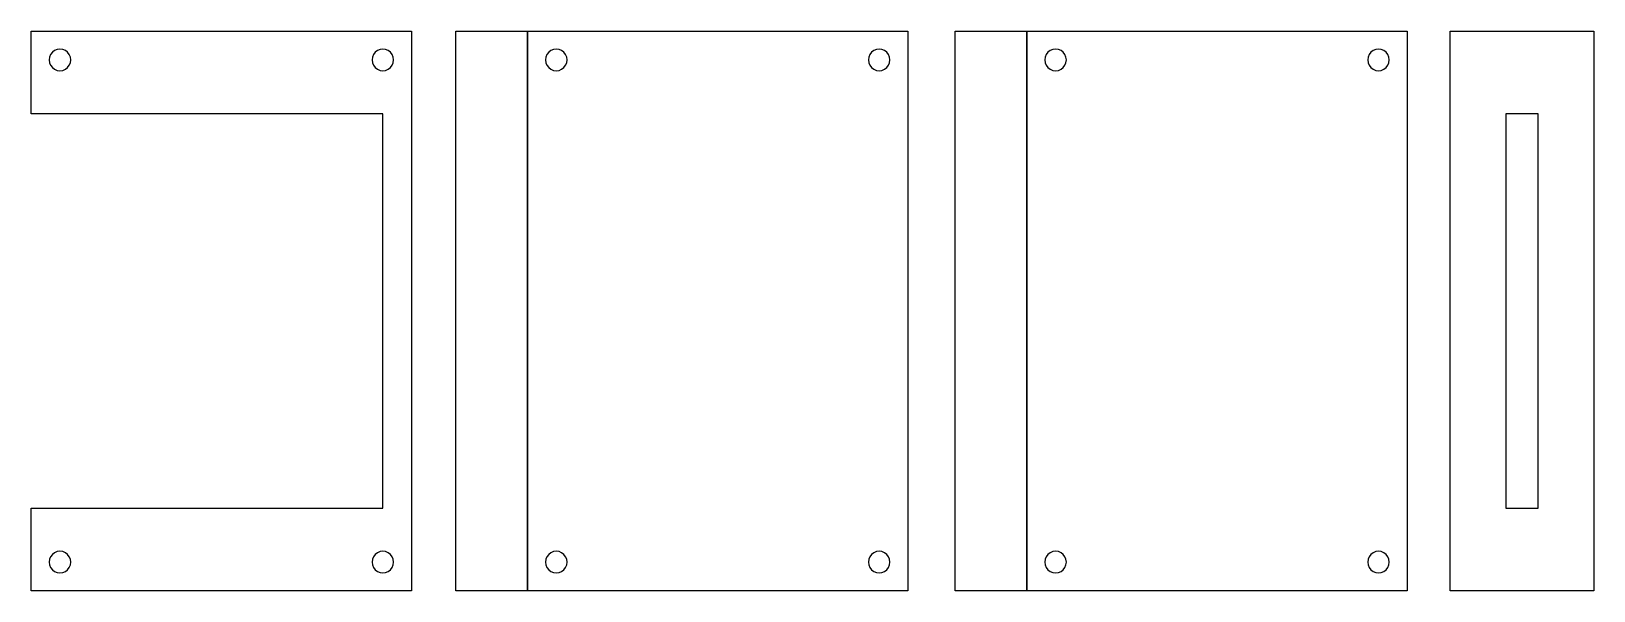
# Model space of a CAD drawing. Header units: metres. Extents: x 0 to 218, y 0 to 78.
import ezdxf

# ---------------------------------------------------------------- set-up
doc = ezdxf.new("R2010")
doc.units = ezdxf.units.M

msp = doc.modelspace()

# ---------------------------------------------------------------- linework, layer by layer
at = {"layer": 'Layer0'}
for points in [[(0, 0, 0), (0, 11.5, 0), (49, 11.5, 0), (49, 66.5, 0), (0, 66.5, 0), (0, 78, 0), (53, 78, 0), (53, 0, 0), (0, 0, 0)], [(69.17, 78, 0), (69.17, 0, 0), (59.17, 0, 0), (59.17, 78, 0), (69.17, 78, 0)], [(122.17, 0, 0), (69.17, 0, 0), (69.17, 78, 0), (122.17, 78, 0), (122.17, 0, 0)], [(138.76, 78, 0), (138.76, 0, 0), (128.76, 0, 0), (128.76, 78, 0), (138.76, 78, 0)], [(191.76, 0, 0), (138.76, 0, 0), (138.76, 78, 0), (191.76, 78, 0), (191.76, 0, 0)], [(217.76, 0, 0), (197.76, 0, 0), (197.76, 78, 0), (217.76, 78, 0), (217.76, 0, 0)], [(5.5, 74, 0), (5.45, 74.39, 0), (5.3, 74.75, 0), (5.06, 75.06, 0), (4.75, 75.3, 0), (4.39, 75.45, 0), (4, 75.5, 0), (3.61, 75.45, 0), (3.25, 75.3, 0), (2.94, 75.06, 0), (2.7, 74.75, 0), (2.55, 74.39, 0), (2.5, 74, 0), (2.55, 73.61, 0), (2.7, 73.25, 0), (2.94, 72.94, 0), (3.25, 72.7, 0), (3.61, 72.55, 0), (4, 72.5, 0), (4.39, 72.55, 0), (4.75, 72.7, 0), (5.06, 72.94, 0), (5.3, 73.25, 0), (5.45, 73.61, 0), (5.5, 74, 0)], [(50.5, 74, 0), (50.45, 74.39, 0), (50.3, 74.75, 0), (50.06, 75.06, 0), (49.75, 75.3, 0), (49.39, 75.45, 0), (49, 75.5, 0), (48.61, 75.45, 0), (48.25, 75.3, 0), (47.94, 75.06, 0), (47.7, 74.75, 0), (47.55, 74.39, 0), (47.5, 74, 0), (47.55, 73.61, 0), (47.7, 73.25, 0), (47.94, 72.94, 0), (48.25, 72.7, 0), (48.61, 72.55, 0), (49, 72.5, 0), (49.39, 72.55, 0), (49.75, 72.7, 0), (50.06, 72.94, 0), (50.3, 73.25, 0), (50.45, 73.61, 0), (50.5, 74, 0)], [(74.67, 74, 0), (74.62, 74.39, 0), (74.47, 74.75, 0), (74.23, 75.06, 0), (73.92, 75.3, 0), (73.56, 75.45, 0), (73.17, 75.5, 0), (72.78, 75.45, 0), (72.42, 75.3, 0), (72.11, 75.06, 0), (71.87, 74.75, 0), (71.72, 74.39, 0), (71.67, 74, 0), (71.72, 73.61, 0), (71.87, 73.25, 0), (72.11, 72.94, 0), (72.42, 72.7, 0), (72.78, 72.55, 0), (73.17, 72.5, 0), (73.56, 72.55, 0), (73.92, 72.7, 0), (74.23, 72.94, 0), (74.47, 73.25, 0), (74.62, 73.61, 0), (74.67, 74, 0)], [(119.67, 74, 0), (119.62, 74.39, 0), (119.47, 74.75, 0), (119.23, 75.06, 0), (118.92, 75.3, 0), (118.56, 75.45, 0), (118.17, 75.5, 0), (117.78, 75.45, 0), (117.42, 75.3, 0), (117.11, 75.06, 0), (116.87, 74.75, 0), (116.72, 74.39, 0), (116.67, 74, 0), (116.72, 73.61, 0), (116.87, 73.25, 0), (117.11, 72.94, 0), (117.42, 72.7, 0), (117.78, 72.55, 0), (118.17, 72.5, 0), (118.56, 72.55, 0), (118.92, 72.7, 0), (119.23, 72.94, 0), (119.47, 73.25, 0), (119.62, 73.61, 0), (119.67, 74, 0)], [(144.26, 74, 0), (144.2, 74.39, 0), (144.05, 74.75, 0), (143.82, 75.06, 0), (143.51, 75.3, 0), (143.14, 75.45, 0), (142.76, 75.5, 0), (142.37, 75.45, 0), (142.01, 75.3, 0), (141.69, 75.06, 0), (141.46, 74.75, 0), (141.31, 74.39, 0), (141.26, 74, 0), (141.31, 73.61, 0), (141.46, 73.25, 0), (141.69, 72.94, 0), (142.01, 72.7, 0), (142.37, 72.55, 0), (142.76, 72.5, 0), (143.14, 72.55, 0), (143.51, 72.7, 0), (143.82, 72.94, 0), (144.05, 73.25, 0), (144.2, 73.61, 0), (144.26, 74, 0)], [(189.26, 74, 0), (189.2, 74.39, 0), (189.05, 74.75, 0), (188.82, 75.06, 0), (188.51, 75.3, 0), (188.14, 75.45, 0), (187.76, 75.5, 0), (187.37, 75.45, 0), (187.01, 75.3, 0), (186.69, 75.06, 0), (186.46, 74.75, 0), (186.31, 74.39, 0), (186.26, 74, 0), (186.31, 73.61, 0), (186.46, 73.25, 0), (186.69, 72.94, 0), (187.01, 72.7, 0), (187.37, 72.55, 0), (187.76, 72.5, 0), (188.14, 72.55, 0), (188.51, 72.7, 0), (188.82, 72.94, 0), (189.05, 73.25, 0), (189.2, 73.61, 0), (189.26, 74, 0)], [(210.01, 11.5, 0), (210.01, 66.5, 0), (205.51, 66.5, 0), (205.51, 11.5, 0), (210.01, 11.5, 0)], [(5.5, 4, 0), (5.45, 4.39, 0), (5.3, 4.75, 0), (5.06, 5.06, 0), (4.75, 5.3, 0), (4.39, 5.45, 0), (4, 5.5, 0), (3.61, 5.45, 0), (3.25, 5.3, 0), (2.94, 5.06, 0), (2.7, 4.75, 0), (2.55, 4.39, 0), (2.5, 4, 0), (2.55, 3.61, 0), (2.7, 3.25, 0), (2.94, 2.94, 0), (3.25, 2.7, 0), (3.61, 2.55, 0), (4, 2.5, 0), (4.39, 2.55, 0), (4.75, 2.7, 0), (5.06, 2.94, 0), (5.3, 3.25, 0), (5.45, 3.61, 0), (5.5, 4, 0)], [(50.45, 4.39, 0), (50.3, 4.75, 0), (50.06, 5.06, 0), (49.75, 5.3, 0), (49.39, 5.45, 0), (49, 5.5, 0), (48.61, 5.45, 0), (48.25, 5.3, 0), (47.94, 5.06, 0), (47.7, 4.75, 0), (47.55, 4.39, 0), (47.5, 4, 0), (47.55, 3.61, 0), (47.7, 3.25, 0), (47.94, 2.94, 0), (48.25, 2.7, 0), (48.61, 2.55, 0), (49, 2.5, 0), (49.39, 2.55, 0), (49.75, 2.7, 0), (50.06, 2.94, 0), (50.3, 3.25, 0), (50.45, 3.61, 0), (50.5, 4, 0), (50.45, 4.39, 0)], [(74.67, 4, 0), (74.62, 4.39, 0), (74.47, 4.75, 0), (74.23, 5.06, 0), (73.92, 5.3, 0), (73.56, 5.45, 0), (73.17, 5.5, 0), (72.78, 5.45, 0), (72.42, 5.3, 0), (72.11, 5.06, 0), (71.87, 4.75, 0), (71.72, 4.39, 0), (71.67, 4, 0), (71.72, 3.61, 0), (71.87, 3.25, 0), (72.11, 2.94, 0), (72.42, 2.7, 0), (72.78, 2.55, 0), (73.17, 2.5, 0), (73.56, 2.55, 0), (73.92, 2.7, 0), (74.23, 2.94, 0), (74.47, 3.25, 0), (74.62, 3.61, 0), (74.67, 4, 0)], [(119.62, 4.39, 0), (119.47, 4.75, 0), (119.23, 5.06, 0), (118.92, 5.3, 0), (118.56, 5.45, 0), (118.17, 5.5, 0), (117.78, 5.45, 0), (117.42, 5.3, 0), (117.11, 5.06, 0), (116.87, 4.75, 0), (116.72, 4.39, 0), (116.67, 4, 0), (116.72, 3.61, 0), (116.87, 3.25, 0), (117.11, 2.94, 0), (117.42, 2.7, 0), (117.78, 2.55, 0), (118.17, 2.5, 0), (118.56, 2.55, 0), (118.92, 2.7, 0), (119.23, 2.94, 0), (119.47, 3.25, 0), (119.62, 3.61, 0), (119.67, 4, 0), (119.62, 4.39, 0)], [(144.26, 4, 0), (144.2, 4.39, 0), (144.05, 4.75, 0), (143.82, 5.06, 0), (143.51, 5.3, 0), (143.14, 5.45, 0), (142.76, 5.5, 0), (142.37, 5.45, 0), (142.01, 5.3, 0), (141.69, 5.06, 0), (141.46, 4.75, 0), (141.31, 4.39, 0), (141.26, 4, 0), (141.31, 3.61, 0), (141.46, 3.25, 0), (141.69, 2.94, 0), (142.01, 2.7, 0), (142.37, 2.55, 0), (142.76, 2.5, 0), (143.14, 2.55, 0), (143.51, 2.7, 0), (143.82, 2.94, 0), (144.05, 3.25, 0), (144.2, 3.61, 0), (144.26, 4, 0)], [(189.2, 4.39, 0), (189.05, 4.75, 0), (188.82, 5.06, 0), (188.51, 5.3, 0), (188.14, 5.45, 0), (187.76, 5.5, 0), (187.37, 5.45, 0), (187.01, 5.3, 0), (186.69, 5.06, 0), (186.46, 4.75, 0), (186.31, 4.39, 0), (186.26, 4, 0), (186.31, 3.61, 0), (186.46, 3.25, 0), (186.69, 2.94, 0), (187.01, 2.7, 0), (187.37, 2.55, 0), (187.76, 2.5, 0), (188.14, 2.55, 0), (188.51, 2.7, 0), (188.82, 2.94, 0), (189.05, 3.25, 0), (189.2, 3.61, 0), (189.26, 4, 0), (189.2, 4.39, 0)]]:
    msp.add_polyline3d(points, dxfattribs=at)

doc.saveas('drawing.dxf')
